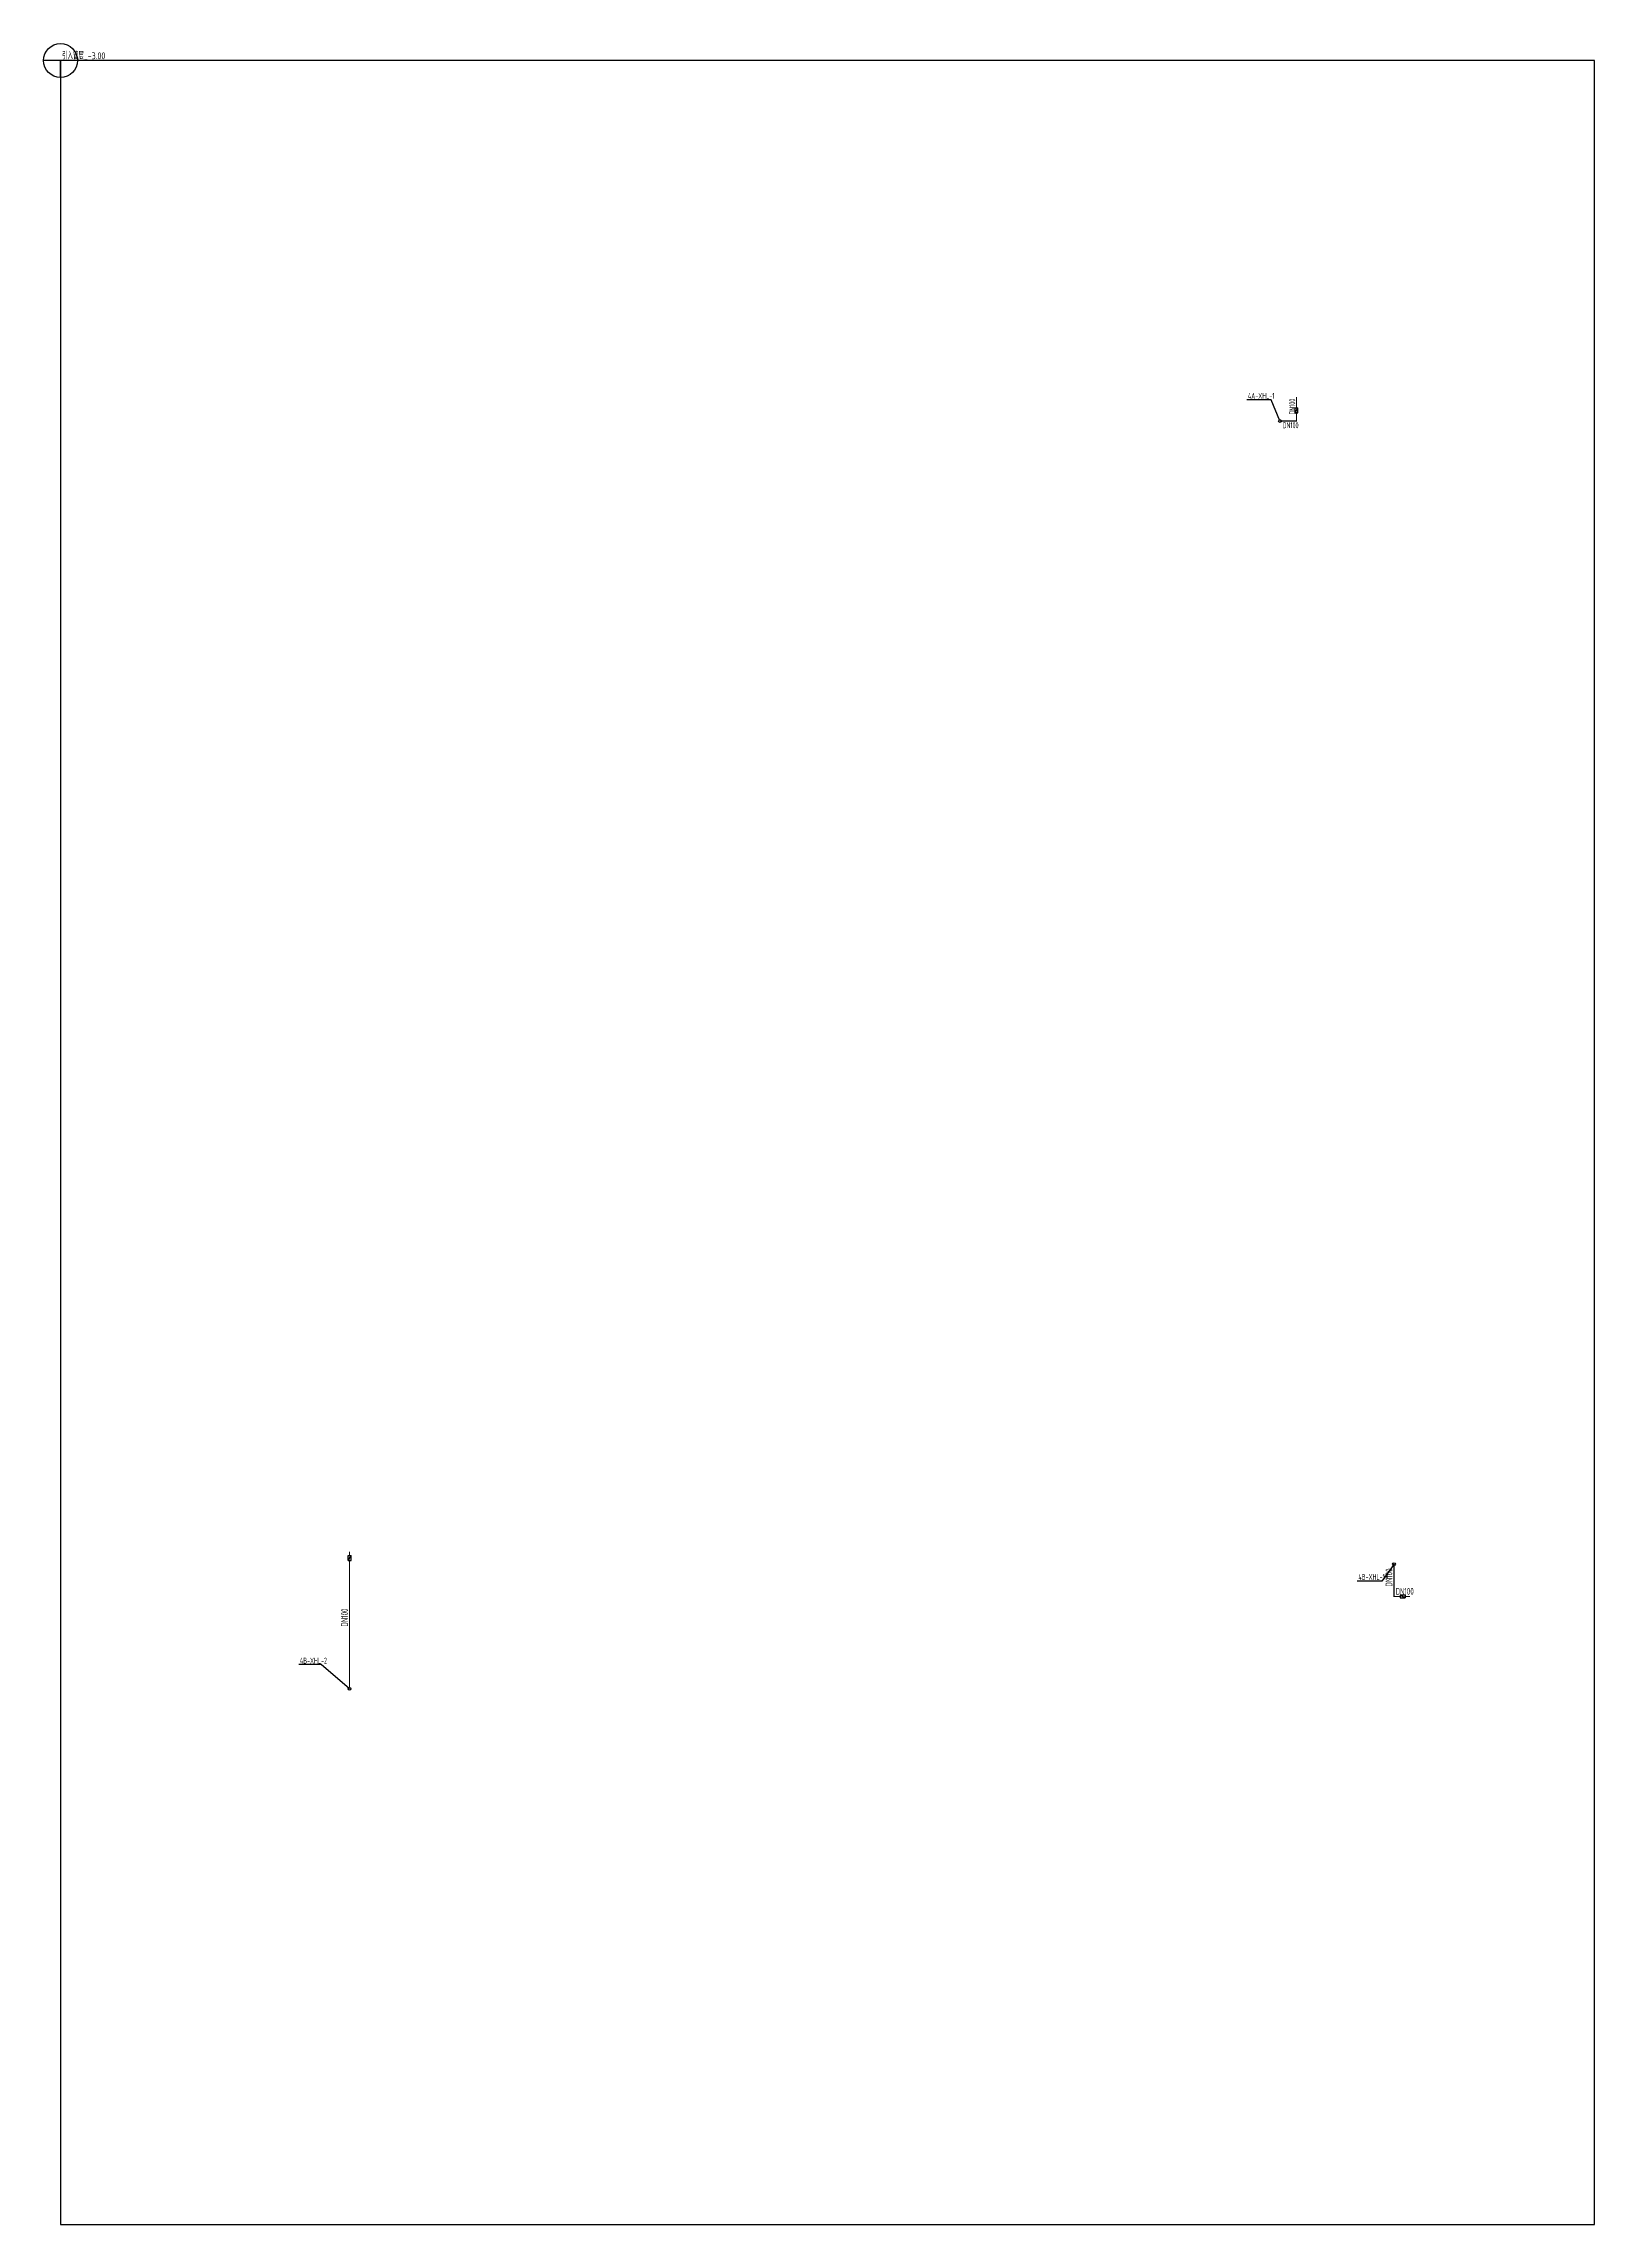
# Model space of a CAD drawing. Header units: millimetres. Extents: x -69218 to 1159344, y 1846 to 130422.
# Drawn here: x -69218 to 22252, y 1846 to 130422 of the extents above; entities that cross this region are included whole.
import ezdxf

# ---------------------------------------------------------------- set-up
doc = ezdxf.new("R2010")
doc.units = ezdxf.units.MM
doc.header["$LTSCALE"] = 1000
doc.layers.get('0').update_dxf_attribs({"linetype": 'CONTINUOUS'})
for name, color, linetype in [('DIM_消防', 3, 'CONTINUOUS'), ('PIPE-消防', 1, 'CONTINUOUS'), ('S-Xh_注释', 3, 'CONTINUOUS'), ('TEXT_消防', 7, 'CONTINUOUS'), ('VALVE_消防', 7, 'CONTINUOUS'), ('VPIPE-消防', 1, 'CONTINUOUS')]:
    doc.layers.add(name, color=color, linetype=linetype)
doc.styles.add('_TWT_PIPEDN', font='GBENOR', dxfattribs={"width": 0.7, "height": 3.5, "bigfont": 'GBCBIG'})
doc.styles.add('_TWT_SERIAL', font='GBENOR', dxfattribs={"width": 0.7, "height": 3.5, "bigfont": 'GBCBIG'})
doc.styles.get("Standard").update_dxf_attribs({"font": 'GBENOR', "bigfont": 'GBCBIG'})

# ---------------------------------------------------------------- blocks, each defined once
blk = doc.blocks.new('Floorbase')
for p, q in [((0, 0), (-1000, 0)), ((0, -1000), (0, 0))]:
    blk.add_line(p, q)
blk.add_circle((0, 0), 1000)
at = {"style": '_TWT_PIPEDN', "width": 0.8}
blk.add_attdef('Elevation', (92, 81), '', height=400, dxfattribs=at)
blk = doc.blocks.new('$VALVE$00000316')
for p, q in [((-125, 72), (125, -72)), ((-125, 72), (-125, -72)), ((-125, 72), (125, 72)), ((125, 72), (125, -72)), ((-125, -72), (125, -72))]:
    blk.add_line(p, q)
at = {"const_width": 21.1}
blk.add_lwpolyline([(-11, 0, 1), (11, 0, 1)], format="xyb", close=True, dxfattribs=at)
for p in [(-125, 0), (125, 0)]:
    blk.add_point(p)
at = {"color": 7, "flags": 9}
for tag in ['XSIZE', 'YSIZE']:
    blk.add_attdef(tag, (0, 0), '', height=0.5, dxfattribs=at)

msp = doc.modelspace()

# ---------------------------------------------------------------- hatches: boundary and pattern name
at = {"layer": 'PIPE-消防'}
for points in [[(4682, 108172), (4682, 108142), (4712, 108142)], [(4682, 108172), (4712, 108172), (4712, 108142)], [(10432, 38872), (10402, 38872), (10402, 38842)], [(10432, 38872), (10432, 38842), (10402, 38842)]]:
    msp.add_hatch(color=256, dxfattribs=at).paths.add_polyline_path(points)

# ---------------------------------------------------------------- linework, layer by layer
at = {"layer": 'DIM_消防'}
for p, q in [((3182, 109422), (1748, 109422)), ((3707, 108172), (3182, 109422)), ((10432, 40772), (9710, 39772)), ((9710, 39772), (8266, 39772)), ((-52852, 34854), (-54169, 34854)), ((-51168, 33422), (-52852, 34854))]:
    msp.add_line(p, q, dxfattribs=at)
at = {"layer": 'PIPE-消防', "const_width": 60}
for points in [[(4682, 108952), (4682, 109585)], [(3787, 108172), (4682, 108172)], [(4682, 108172), (4682, 108652)], [(-51168, 41289), (-51168, 41501)], [(-51168, 33502), (-51168, 40989)], [(10432, 40692), (10432, 38872)], [(10432, 38872), (10801, 38872)], [(11100, 38872), (11368, 38872)]]:
    msp.add_lwpolyline(points, dxfattribs=at)
at = {"layer": 'S-Xh_注释'}
msp.add_lwpolyline([(-68218, 1846), (22252, 1846), (22252, 129422), (-68218, 129422)], close=True, dxfattribs=at)
at = {"layer": 'VPIPE-消防'}
for centre in [(3707, 108172), (10432, 40772), (-51168, 33422)]:
    msp.add_circle(centre, 80, dxfattribs=at)

# ---------------------------------------------------------------- block references
at = {"layer": 'S-Xh_注释', "color": 0}
msp.add_blockref('Floorbase', (-68218, 129422), dxfattribs=at).add_auto_attribs({'Elevation': '引入管层_-3.00'})
at = {"layer": 'VALVE_消防', "xscale": 1.2, "yscale": 1.2, "zscale": 1.2, "rotation": 90}
for p in [(4682, 108802), (-51168, 41139)]:
    msp.add_blockref('$VALVE$00000316', p, dxfattribs=at)
at = {"layer": 'VALVE_消防', "xscale": 1.2, "yscale": 1.2, "zscale": 1.2}
msp.add_blockref('$VALVE$00000316', (10950, 38872), dxfattribs=at)

# ---------------------------------------------------------------- texts
at = {"layer": 'DIM_消防', "color": 7, "style": '_TWT_SERIAL', "width": 0.7}
for s, p in [('4A-XHL-1', (1818, 109478)), ('4B-XHL-19', (8336, 39842)), ('4B-XHL-2', (-54099, 34910))]:
    msp.add_text(s, height=350, dxfattribs=at).set_placement(p)
at = {"layer": 'TEXT_消防', "style": '_TWT_PIPEDN', "width": 0.7}
for height, p in [(350, (3868, 107747)), (400, (10527, 38972))]:
    msp.add_text('DN100', height=height, dxfattribs=at).set_placement(p)
for height, p in [(350, (4607, 108552)), (400, (10332, 39449)), (400, (-51268, 37088))]:
    msp.add_text('DN100', height=height, rotation=90, dxfattribs=at).set_placement(p)

doc.saveas('drawing.dxf')
